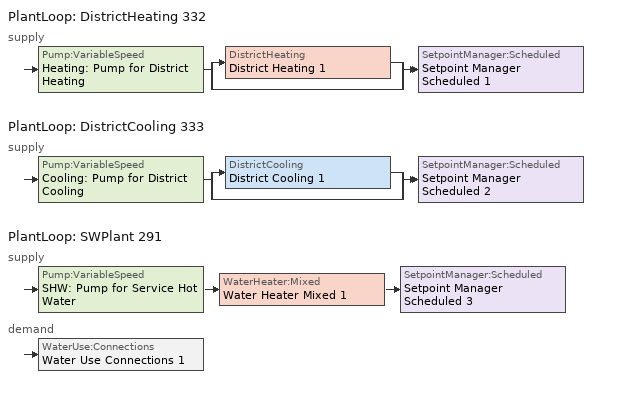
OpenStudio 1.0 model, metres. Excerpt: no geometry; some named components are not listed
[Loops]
PlantLoop 'DistrictHeating 332'
 supply: Pump:VariableSpeed 'Heating: Pump for District Heating' > split
  | DistrictHeating 'District Heating 1'
  | bypass
  join > SetpointManager:Scheduled 'Setpoint Manager Scheduled 1'
PlantLoop 'DistrictCooling 333'
 supply: Pump:VariableSpeed 'Cooling: Pump for District Cooling' > split
  | DistrictCooling 'District Cooling 1'
  | bypass
  join > SetpointManager:Scheduled 'Setpoint Manager Scheduled 2'
PlantLoop 'SWPlant 291'
 supply: Pump:VariableSpeed 'SHW: Pump for Service Hot Water' > WaterHeater:Mixed 'Water Heater Mixed 1' > SetpointManager:Scheduled 'Setpoint Manager Scheduled 3'
 demand: WaterUse:Connections 'Water Use Connections 1'
[PlantLoop] Plant Loop Volume {m3}=Autocalculate
DistrictHeating 332; DistrictCooling 333; SWPlant 291
[Sizing:Plant]
Name | Loop Type | Design Loop Exit Temperature {C} | Loop Design Temperature Difference {deltaC}
DistrictHeating 332 | Heating | 82 | 11
DistrictCooling 333 | Cooling | 6.67 | 5.6
SWPlant 291 | Heating | 60 | 5
[Pump:VariableSpeed] Pump Control Type=Intermittent
Heating: Pump for District Heating; Cooling: Pump for District Cooling; SHW: Pump for Service Hot Water
[SetpointManager:Scheduled] Control Variable=Temperature
Name | Schedule
Setpoint Manager Scheduled 1 | Hot_Water_Temperature
Setpoint Manager Scheduled 2 | Chilled_Water_Temperature
Setpoint Manager Scheduled 3 | Water Heater Setpoint Temperature Schedule
[WaterHeater:Mixed]
Water Heater Mixed 1: Tank Volume {m3}=0.757088; Setpoint Temperature Schedule=Water Heater Setpoint Temperature Schedule; Deadband Temperature Difference {deltaC}=2; Maximum Temperature Limit {C}=82.22; Heater Control Type=Cycle; Heater Maximum Capacity {W}=845000; Heater Fuel Type=Electricity; Heater Thermal Efficiency=1; Off Cycle Parasitic Fuel Consumption Rate {W}=20; Off Cycle Parasitic Fuel Type=NaturalGas; Off Cycle Parasitic Heat Fraction to Tank=0.8; On Cycle Parasitic Fuel Type=NaturalGas; Ambient Temperature Indicator=ThermalZone; Off Cycle Loss Coefficient to Ambient Temperature {W/K}=6; On Cycle Loss Coefficient to Ambient Temperature {W/K}=6; Use Side Effectiveness=1; Source Side Effectiveness=1; Use Side Design Flow Rate {m3/s}=autosize; Source Side Design Flow Rate {m3/s}=autosize; Indirect Water Heating Recovery Time {hr}=1.5
[Schedule:Ruleset]
Name | Default Day Schedule | Summer Design Day Schedule | Winter Design Day Schedule
Hot_Water_Temperature | Hot_Water_Temperature_Default | Hot_Water_Temperature_Summer_Design_Day | Hot_Water_Temperature_Winter_Design_Day
Chilled_Water_Temperature | Chilled_Water_Temperature_Default | Chilled_Water_Temperature_Summer_Design_Day | Chilled_Water_Temperature_Winter_Design_Day
[Schedule:Day]
Hot_Water_Temperature_Default; Hot_Water_Temperature_Winter_Design_Day; Hot_Water_Temperature_Summer_Design_Day: 24, 0, 82
Chilled_Water_Temperature_Default; Chilled_Water_Temperature_Winter_Design_Day; Chilled_Water_Temperature_Summer_Design_Day: 24, 0, 6.7
[Schedule:Compact]
Water Heater Setpoint Temperature Schedule: Through: 12/31, For: AllDays, Until: 24:00, 60
